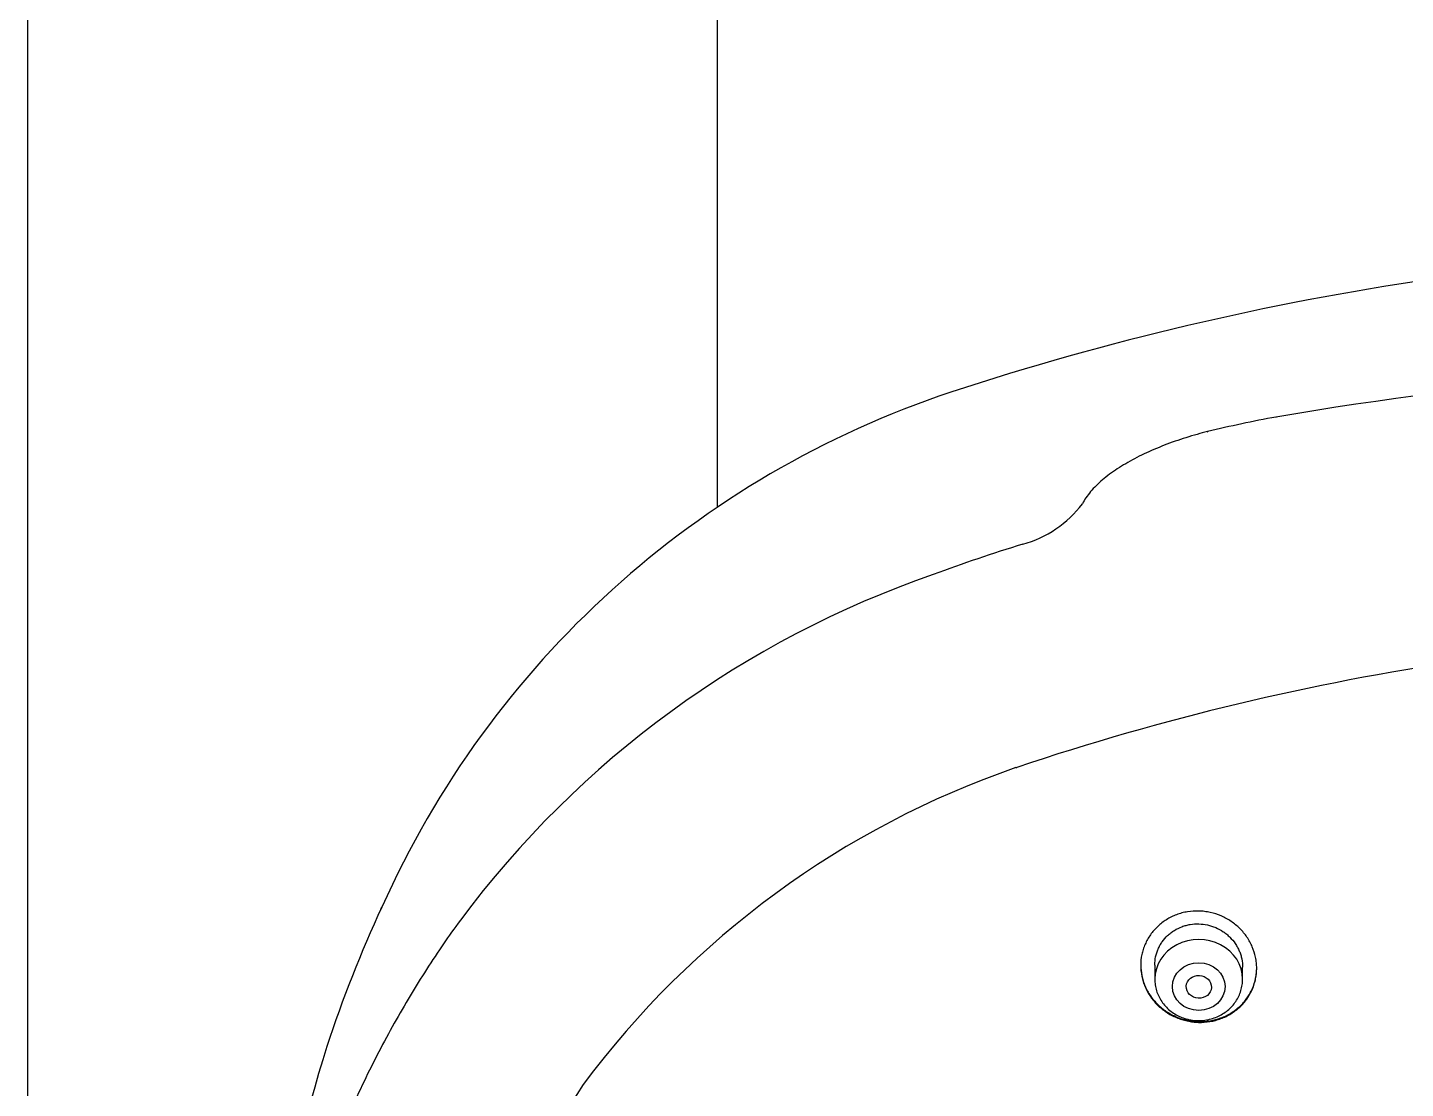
# Model space of a CAD drawing. Header units: millimetres. Extents: x 169 to 4368, y -1049 to 1924.
# Drawn here: x 453.024 to 457.418, y 1185.283 to 1188.667 of the extents above; entities that cross this region are included whole.
import ezdxf

# ---------------------------------------------------------------- set-up
doc = ezdxf.new("R2010")
doc.units = ezdxf.units.MM

msp = doc.modelspace()

# ---------------------------------------------------------------- linework, layer by layer
for p, q in [((453.0235, 1203.3108), (453.0235, 1166.2949)), ((453.0235, 1203.3108), (453.0235, 1166.4008)), ((455.2235, 1187.1369), (455.2235, 1203.3108)), ((456.1755, 1186.3062), (456.1781, 1186.3072)), ((456.6185, 1185.6765), (456.6185, 1185.6313)), ((456.8985, 1185.6313), (456.8985, 1185.6696))]:
    msp.add_line(p, q)
for centre, radius, start, end in [((458.8219, 1178.804), 9.1561, 88.51928, 108.16245), ((458.9846, 1175.8679), 11.725, 89.63884, 99.7205), ((456.9265, 1184.6213), 3.0378, 108.3974, 155.907), ((457.6684, 1183.7774), 3.707, 100.3097, 103.7567), ((456.1041, 1187.3604), 0.3541, 285.3207, 323.1307), ((457.663, 1182.2245), 5.0133, 106.9958, 110.4444), ((456.9434, 1183.9277), 3.1669, 109.0088, 143.3144), ((458.8148, 1178.4288), 8.3079, 88.31872, 108.50376), ((457.1233, 1183.5653), 2.9001, 109.0754, 143.3794), ((458.0902, 1184.0501), 4.3336, 155.2934, 161.6153), ((463.2379, 1182.5982), 9.6796, 163.06996, 180.15804), ((458.6133, 1182.8208), 4.5495, 147.0501, 177.2106)]:
    msp.add_arc(centre, radius, start, end)
for centre, major_axis, ratio, start_param, end_param in [((457.0085, 1187.4049), (0.0036, -0.0197), 0.083178, 3.141552, 3.516108), ((456.7585, 1185.6313), (0.14, 0), 0.906308, 0, 3.141598)]:
    msp.add_ellipse(centre, major_axis=major_axis, ratio=ratio, start_param=start_param, end_param=end_param)
for centre, major_axis, ratio in [((456.7585, 1185.6077), (-0.084, 0), 0.906308), ((456.7589, 1185.607), (0.0401, -0.0019), 0.910577)]:
    msp.add_ellipse(centre, major_axis=major_axis, ratio=ratio)
for points, knots in [([(456.7868, 1187.3781), (456.7746, 1187.3751), (456.7533, 1187.3695), (456.7173, 1187.3589), (456.6829, 1187.3474), (456.6485, 1187.3348), (456.6157, 1187.3213), (456.5839, 1187.3069), (456.5538, 1187.2918), (456.5253, 1187.276), (456.4986, 1187.2595), (456.4739, 1187.2422), (456.4514, 1187.2244), (456.431, 1187.2057), (456.4135, 1187.187), (456.3985, 1187.167), (456.3911, 1187.155), (456.3874, 1187.1479)], [0, 0, 0, 0, 0.062324, 0.129667, 0.197172, 0.26451, 0.33183, 0.398944, 0.465996, 0.533316, 0.600639, 0.668001, 0.735777, 0.803419, 0.870953, 0.93803, 1, 1, 1, 1]), ([(456.5735, 1185.6752), (456.5735, 1185.6869), (456.5747, 1185.6984), (456.5782, 1185.7153), (456.5797, 1185.7209), (456.5832, 1185.732), (456.5852, 1185.7375), (456.5922, 1185.7535), (456.5979, 1185.7636), (456.6079, 1185.7779), (456.6115, 1185.7826), (456.6193, 1185.7915), (456.6234, 1185.7957), (456.6362, 1185.8078), (456.6456, 1185.815), (456.6608, 1185.8244), (456.6661, 1185.8274), (456.6768, 1185.8326), (456.6878, 1185.8373), (456.6992, 1185.841), (456.7108, 1185.8441), (456.7168, 1185.8454), (456.7348, 1185.8483), (456.7469, 1185.8491), (456.765, 1185.8486), (456.7711, 1185.8481), (456.7832, 1185.8466), (456.7893, 1185.8456), (456.8071, 1185.8417), (456.8186, 1185.8379), (456.8354, 1185.8308), (456.8409, 1185.8281), (456.8516, 1185.8223), (456.8567, 1185.8191), (456.8717, 1185.8091), (456.881, 1185.8014), (456.8981, 1185.7844), (456.9057, 1185.7753), (456.9157, 1185.7607), (456.9188, 1185.7556), (456.9245, 1185.7452), (456.9271, 1185.7399), (456.934, 1185.7237), (456.9375, 1185.7126), (456.9411, 1185.6955), (456.942, 1185.6897), (456.9432, 1185.6781), (456.9435, 1185.6723), (456.9435, 1185.655), (456.9424, 1185.6436), (456.9389, 1185.6266), (456.9374, 1185.6209), (456.9339, 1185.6099), (456.9299, 1185.5991), (456.9247, 1185.5888), (456.919, 1185.5787), (456.9159, 1185.5738), (456.9058, 1185.5594), (456.8981, 1185.5506), (456.8853, 1185.5386), (456.8808, 1185.5348), (456.8713, 1185.5276), (456.8664, 1185.5243), (456.8512, 1185.5149), (456.8406, 1185.5097), (456.8237, 1185.5034), (456.8179, 1185.5016), (456.8062, 1185.4985), (456.8003, 1185.4972), (456.7825, 1185.4943), (456.7704, 1185.4934), (456.7521, 1185.4939), (456.746, 1185.4943), (456.7339, 1185.4958), (456.722, 1185.4978), (456.7102, 1185.5009), (456.6986, 1185.5045), (456.6928, 1185.5066), (456.676, 1185.5137), (456.6654, 1185.5194), (456.6504, 1185.5294), (456.6455, 1185.533), (456.6361, 1185.5406), (456.6316, 1185.5446), (456.6189, 1185.5572), (456.6113, 1185.5662), (456.6012, 1185.5809), (456.5981, 1185.586), (456.5924, 1185.5964), (456.5873, 1185.6069), (456.5832, 1185.6178), (456.5797, 1185.629), (456.5783, 1185.6347), (456.5747, 1185.6519), (456.5735, 1185.6635), (456.5735, 1185.6752)], [0, 0, 0, 0, 0.03125, 0.03125, 0.046875, 0.046875, 0.0625, 0.0625, 0.09375, 0.09375, 0.109375, 0.109375, 0.125, 0.125, 0.15625, 0.15625, 0.171875, 0.171875, 0.1875, 0.203125, 0.203125, 0.21875, 0.21875, 0.25, 0.25, 0.265625, 0.265625, 0.28125, 0.28125, 0.3125, 0.3125, 0.328125, 0.328125, 0.34375, 0.34375, 0.375, 0.375, 0.40625, 0.40625, 0.421875, 0.421875, 0.4375, 0.4375, 0.46875, 0.46875, 0.484375, 0.484375, 0.5, 0.5, 0.53125, 0.53125, 0.546875, 0.546875, 0.5625, 0.578125, 0.578125, 0.59375, 0.59375, 0.625, 0.625, 0.640625, 0.640625, 0.65625, 0.65625, 0.6875, 0.6875, 0.703125, 0.703125, 0.71875, 0.71875, 0.75, 0.75, 0.765625, 0.765625, 0.78125, 0.796875, 0.796875, 0.8125, 0.8125, 0.84375, 0.84375, 0.859375, 0.859375, 0.875, 0.875, 0.90625, 0.90625, 0.921875, 0.921875, 0.9375, 0.953125, 0.953125, 0.96875, 0.96875, 1, 1, 1, 1]), ([(454.4037, 1185.8197), (454.3837, 1185.7924), (454.35, 1185.7447), (454.2947, 1185.6617), (454.2432, 1185.5784), (454.192, 1185.49), (454.1431, 1185.3993), (454.0956, 1185.3045), (454.0499, 1185.2063), (454.0057, 1185.1041), (453.9633, 1184.9979), (453.9225, 1184.8874), (453.8836, 1184.7726), (453.8463, 1184.6531), (453.811, 1184.5288), (453.7775, 1184.3996), (453.746, 1184.2654), (453.7165, 1184.126), (453.6892, 1183.9814), (453.6641, 1183.8316), (453.6414, 1183.6767), (453.6212, 1183.5168), (453.6036, 1183.3521), (453.5888, 1183.1831), (453.5767, 1183.0103), (453.5677, 1182.8342), (453.5616, 1182.6558), (453.5587, 1182.4758), (453.5589, 1182.2953), (453.5623, 1182.1154), (453.5687, 1181.9369), (453.5782, 1181.7609), (453.5907, 1181.588), (453.6061, 1181.419), (453.6241, 1181.2542), (453.6448, 1181.0943), (453.668, 1180.9393), (453.6936, 1180.7896), (453.7214, 1180.645), (453.7514, 1180.5056), (453.7834, 1180.3715), (453.8175, 1180.2423), (453.8534, 1180.1183), (453.8913, 1179.9987), (453.9306, 1179.8845), (453.9724, 1179.7734), (454.0146, 1179.669), (454.0602, 1179.5654), (454.0882, 1179.5059), (454.1049, 1179.4718)], [0, 0, 0, 0, 0.013707, 0.028239, 0.043047, 0.058182, 0.073661, 0.089521, 0.105819, 0.122574, 0.139831, 0.157629, 0.17598, 0.194931, 0.214557, 0.234815, 0.255804, 0.277485, 0.299914, 0.323078, 0.34698, 0.371602, 0.396913, 0.422855, 0.449374, 0.47635, 0.5037, 0.531273, 0.558922, 0.586484, 0.613836, 0.64083, 0.667343, 0.69331, 0.718619, 0.743266, 0.767165, 0.790356, 0.812776, 0.834488, 0.85546, 0.875736, 0.895362, 0.914311, 0.932681, 0.950459, 0.9677, 0.984447, 1, 1, 1, 1]), ([(456.6185, 1185.6764), (456.6185, 1185.6764), (456.6185, 1185.6765), (456.6185, 1185.6852), (456.6194, 1185.6939), (456.6221, 1185.7069), (456.6232, 1185.7112), (456.6259, 1185.7195), (456.6289, 1185.7277), (456.6328, 1185.7356), (456.6371, 1185.7433), (456.6395, 1185.747), (456.6472, 1185.758), (456.653, 1185.7646), (456.6627, 1185.7738), (456.6661, 1185.7767), (456.6733, 1185.7821), (456.677, 1185.7847), (456.6885, 1185.7918), (456.6966, 1185.7958), (456.7094, 1185.8005), (456.7138, 1185.8019), (456.7226, 1185.8043), (456.7271, 1185.8052), (456.7406, 1185.8074), (456.7497, 1185.8081), (456.7682, 1185.8075), (456.7774, 1185.8064), (456.7908, 1185.8034), (456.7952, 1185.8022), (456.804, 1185.7994), (456.8084, 1185.7977), (456.8211, 1185.7923), (456.8291, 1185.7879), (456.8404, 1185.7803), (456.8441, 1185.7775), (456.8512, 1185.7717), (456.8546, 1185.7687), (456.8642, 1185.7591), (456.8699, 1185.7522), (456.8776, 1185.741), (456.8799, 1185.7371), (456.8842, 1185.7293), (456.8881, 1185.7213), (456.8911, 1185.713), (456.8938, 1185.7046), (456.8949, 1185.7003), (456.8976, 1185.6872), (456.8985, 1185.6785), (456.8985, 1185.6696)], [0, 0, 0, 0, 0.000244, 0.000244, 0.062729, 0.062729, 0.093971, 0.093971, 0.125214, 0.156456, 0.156456, 0.187698, 0.187698, 0.250183, 0.250183, 0.281425, 0.281425, 0.312668, 0.312668, 0.375153, 0.375153, 0.406395, 0.406395, 0.437637, 0.437637, 0.500122, 0.500122, 0.562607, 0.562607, 0.593849, 0.593849, 0.625092, 0.625092, 0.687576, 0.687576, 0.718819, 0.718819, 0.750061, 0.750061, 0.812546, 0.812546, 0.843788, 0.843788, 0.875031, 0.906273, 0.906273, 0.937515, 0.937515, 1, 1, 1, 1]), ([(456.5735, 1185.6763), (456.5736, 1185.665), (456.5748, 1185.6539), (456.5782, 1185.6373), (456.5796, 1185.6317), (456.5831, 1185.6205), (456.5852, 1185.6149), (456.5921, 1185.5987), (456.5977, 1185.5884), (456.6077, 1185.5738), (456.6113, 1185.569), (456.619, 1185.5598), (456.623, 1185.5554), (456.6358, 1185.5429), (456.645, 1185.5353), (456.6601, 1185.5252), (456.6654, 1185.5221), (456.676, 1185.5163), (456.6869, 1185.5111), (456.6983, 1185.5069), (456.7098, 1185.5033), (456.7157, 1185.5017), (456.7337, 1185.4978), (456.7458, 1185.4963), (456.7639, 1185.4959), (456.77, 1185.496), (456.7821, 1185.4968), (456.7882, 1185.4975), (456.8061, 1185.5005), (456.8177, 1185.5035), (456.8346, 1185.5098), (456.8402, 1185.5122), (456.8509, 1185.5174), (456.8562, 1185.5203), (456.8713, 1185.5296), (456.8807, 1185.5367), (456.8936, 1185.5488), (456.8978, 1185.553), (456.9055, 1185.5618), (456.9126, 1185.5709), (456.9189, 1185.5807), (456.9246, 1185.5909), (456.9272, 1185.5961), (456.9342, 1185.6121), (456.9376, 1185.623), (456.9412, 1185.64), (456.942, 1185.6457), (456.9432, 1185.657), (456.9435, 1185.6625), (456.9435, 1185.668)], [0, 0, 0, 0, 0.060332, 0.060332, 0.091704, 0.091704, 0.123076, 0.123076, 0.18582, 0.18582, 0.217193, 0.217193, 0.248565, 0.248565, 0.311309, 0.311309, 0.342681, 0.342681, 0.374053, 0.405425, 0.405425, 0.436797, 0.436797, 0.499542, 0.499542, 0.530914, 0.530914, 0.562286, 0.562286, 0.62503, 0.62503, 0.656402, 0.656402, 0.687774, 0.687774, 0.750518, 0.750518, 0.781891, 0.781891, 0.813263, 0.844635, 0.844635, 0.876007, 0.876007, 0.938751, 0.938751, 0.970123, 0.970123, 1, 1, 1, 1]), ([(456.6185, 1185.6313), (456.6185, 1185.6246), (456.6194, 1185.6133), (456.6235, 1185.5943), (456.6304, 1185.5769), (456.64, 1185.5601), (456.6519, 1185.5449), (456.6661, 1185.5314), (456.6821, 1185.52), (456.6998, 1185.5109), (456.7187, 1185.5042), (456.7384, 1185.5001), (456.7585, 1185.4987), (456.7786, 1185.5001), (456.7983, 1185.5042), (456.8172, 1185.5109), (456.8349, 1185.52), (456.851, 1185.5315), (456.8652, 1185.545), (456.8771, 1185.5602), (456.8867, 1185.5771), (456.8935, 1185.5945), (456.8976, 1185.6134), (456.8985, 1185.6247), (456.8985, 1185.6313)], [0, 0, 0, 0, 0.043416, 0.088242, 0.133206, 0.178365, 0.223751, 0.269371, 0.315209, 0.361231, 0.407394, 0.453652, 0.499964, 0.546286, 0.592577, 0.638793, 0.684885, 0.730809, 0.776522, 0.822, 0.867242, 0.912272, 0.95714, 1, 1, 1, 1])]:
    msp.add_open_spline(points, degree=3, knots=knots)
msp.add_rational_spline([(456.7868, 1187.3781), (456.7868, 1187.378), (456.7871, 1187.3767)], [1, 0.932533611091, 1], degree=2)
msp.add_open_spline([(454.1496, 1185.8514), (454.1502, 1185.8535), (454.1509, 1185.8555), (454.1517, 1185.8575), (454.1525, 1185.8595), (454.1533, 1185.8614)], degree=5)

doc.saveas('drawing.dxf')
